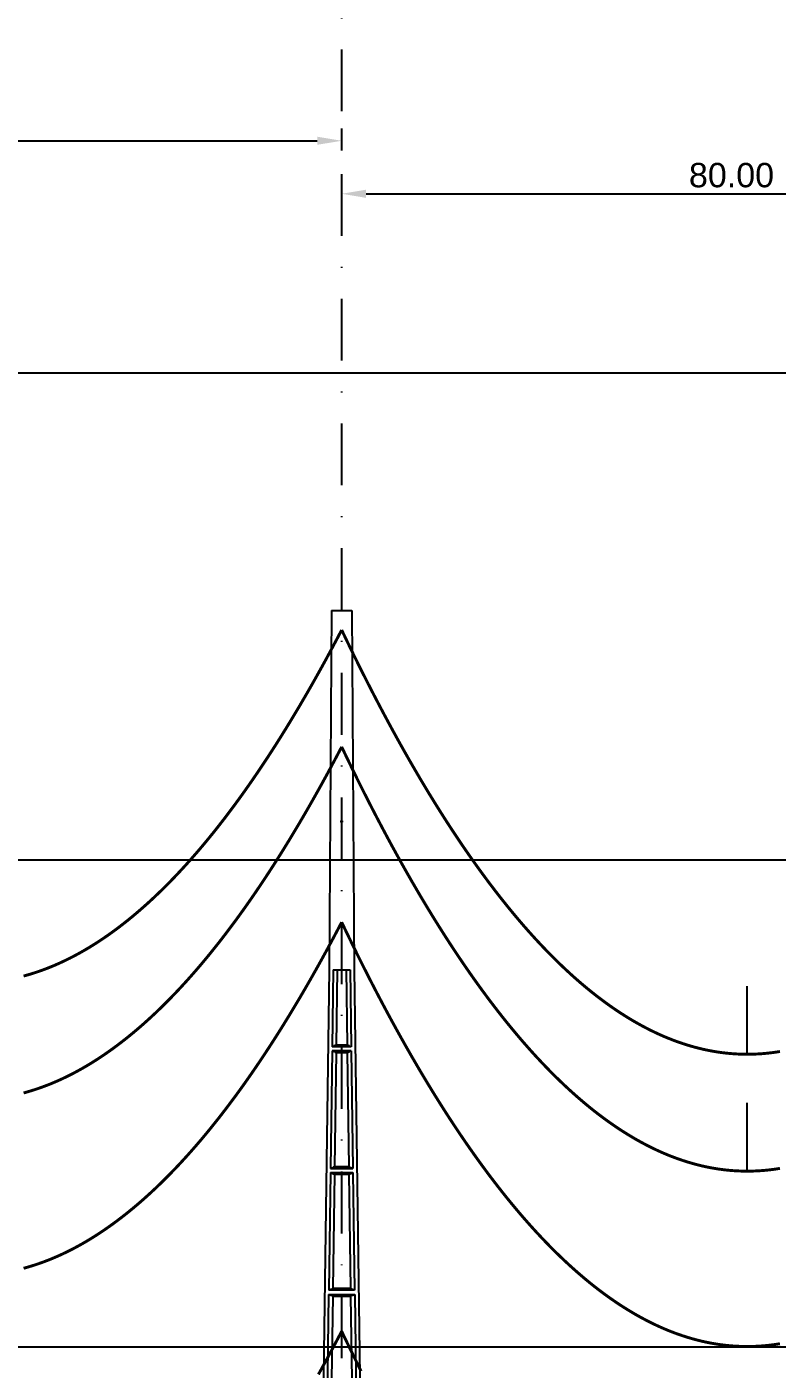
# Model space of a CAD drawing. Header units: metres. Extents: x -121 to 9872, y 3505 to 10721.
# Drawn here: x 1929.2 to 2006.2, y 9647.7 to 9785.5 of the extents above; entities that cross this region are included whole.
import ezdxf

# ---------------------------------------------------------------- set-up
doc = ezdxf.new("R2010")
doc.units = ezdxf.units.M
doc.header["$PDMODE"] = 2
doc.linetypes.add('DASHDOT', pattern=[25.4, 12.7, -6.35, 0, -6.35])
for name, color, linetype in [('CON-EOL- CA MAGNOLIA', 210, 'Continuous'), ('CON-EOL- FO', 101, 'Continuous'), ('CON-EOL- PROJEÇÃO', 22, 'Continuous'), ('cotas', 7, 'Continuous'), ('Grade', 9, 'Continuous'), ('Ind.Rot', 8, 'DASHDOT'), ('POSTE DT', 7, 'Continuous')]:
    doc.layers.add(name, color=color, linetype=linetype)
doc.styles.get("Standard").update_dxf_attribs({"font": 'arial.ttf'})
doc.dimstyles.new('ISO-25', dxfattribs={"dimtxt": 2.5, "dimasz": 2.5, "dimexe": 1.25, "dimexo": 0.625, "dimtad": 1, "dimzin": 1, "dimtxsty": 'Standard', "dimcen": 2.5, "dimaunit": 1, "dimadec": 3, "dimazin": 3, "dimtfac": 1, "dimtmove": 0, "dimatfit": 3, "dimfxlon": 1, "dimarcsym": 0})

# ---------------------------------------------------------------- blocks, each defined once
blk = doc.blocks.new('*U1')
at = {"layer": 'POSTE DT', "extrusion": (0, 1, 0)}
for p, q in [((-3.31, 378.23), (-4.05, 262)), ((-3.31, 378.23), (3.31, 378.23)), ((3.31, 378.23), (4.06, 262)), ((-4.05, 262), (-7.72, 0)), ((-4.05, 262), (-4.05, 262)), ((-2.73, 262), (-3.08, 237.05)), ((-2.73, 262), (2.75, 262)), ((-1.42, 262), (-1.77, 237.57)), ((1.43, 262), (1.77, 237.57)), ((2.75, 262), (3.1, 237.05)), ((4.06, 262), (7.72, 0)), ((-3.1, 235.74), (-3.63, 197.65)), ((3.11, 235.73), (-3.1, 235.74)), ((3.1, 237.05), (-3.08, 237.05)), ((-1.8, 235.21), (-2.32, 198.19)), ((1.8, 235.21), (2.32, 198.19)), ((3.11, 235.73), (3.65, 197.65)), ((-3.65, 196.34), (-4.19, 158.25)), ((-2.35, 195.8), (-2.87, 158.8)), ((2.35, 195.8), (2.87, 158.8)), ((3.66, 196.34), (4.2, 158.25)), ((-4.21, 156.94), (-4.74, 118.85)), ((-2.9, 156.39), (-3.42, 119.41)), ((2.91, 156.39), (3.42, 119.41)), ((4.21, 156.94), (4.75, 118.85)), ((-4.76, 117.54), (-5.29, 79.45)), ((4.77, 117.54), (-4.76, 117.54)), ((4.75, 118.85), (-4.74, 118.85)), ((4.77, 117.54), (5.3, 79.45)), ((-3.46, 116.98), (-3.97, 80.02)), ((3.46, 116.98), (3.98, 80.02)), ((5.3, 79.45), (-5.29, 79.45)), ((-5.31, 78.14), (-5.85, 40.06)), ((5.32, 78.14), (-5.31, 78.14)), ((-4.01, 77.57), (-4.53, 40.63)), ((4.01, 77.57), (4.53, 40.63)), ((5.32, 78.14), (5.85, 40.06)), ((5.85, 40.06), (-5.85, 40.06)), ((-5.86, 38.74), (-6.41, 0)), ((5.87, 38.74), (-5.86, 38.74)), ((-4.56, 38.17), (-5.1, 0)), ((4.56, 38.17), (5.1, 0)), ((5.87, 38.74), (6.41, 0)), ((-6.41, 0), (-7.72, 0)), ((-5.1, 0), (-6.41, 0)), ((5.1, 0), (-5.1, 0)), ((6.41, 0), (5.1, 0)), ((7.72, 0), (6.41, 0))]:
    blk.add_line(p, q, dxfattribs=at)
at = {"layer": 'POSTE DT', "ltscale": 3}
for points in [[(-3.65, 196.34), (3.66, 196.34)], [(-3.63, 197.65), (3.65, 197.65)], [(-4.21, 156.94), (4.21, 156.94)], [(4.2, 158.25), (-4.19, 158.25)]]:
    blk.add_lwpolyline(points, dxfattribs=at)
at = {"layer": 'POSTE DT'}
for points, knots in [([(0.25, 309.94), (0.25, 309.93), (0.25, 309.93), (0.25, 309.92), (0.25, 309.91), (0.25, 309.9), (0.25, 309.89), (0.24, 309.85), (0.22, 309.82), (0.19, 309.77), (0.16, 309.74), (0.11, 309.71), (0.08, 309.7), (0.01, 309.68), (-0.02, 309.68), (-0.08, 309.7), (-0.11, 309.71), (-0.16, 309.74), (-0.18, 309.76), (-0.21, 309.8), (-0.22, 309.82), (-0.24, 309.85), (-0.24, 309.87), (-0.25, 309.89), (-0.25, 309.9), (-0.25, 309.92), (-0.25, 309.92), (-0.25, 309.93), (-0.25, 309.94), (-0.25, 309.95), (-0.25, 309.95), (-0.25, 309.96), (-0.25, 309.97), (-0.24, 310), (-0.23, 310.02), (-0.21, 310.07), (-0.2, 310.09), (-0.15, 310.14), (-0.13, 310.15), (-0.07, 310.18), (-0.03, 310.19), (0.03, 310.19), (0.06, 310.18), (0.12, 310.16), (0.14, 310.14), (0.18, 310.11), (0.2, 310.09), (0.21, 310.06), (0.22, 310.05), (0.23, 310.04), (0.24, 310.01), (0.24, 309.99), (0.25, 309.97), (0.25, 309.96), (0.25, 309.95), (0.25, 309.94), (0.25, 309.94), (0.25, 309.94), (0.25, 309.94)], [-54.728303, -54.728303, -54.728303, -54.728303, -54.309038, -54.309038, -53.647169, -53.647169, -52.532885, -52.532885, -48.86224, -48.86224, -45.282765, -45.282765, -41.52867, -41.52867, -37.867486, -37.867486, -34.454589, -34.454589, -31.301423, -31.301423, -28.48103, -28.48103, -26.961755, -26.961755, -25.7544, -25.7544, -25.136228, -25.136228, -24.64409, -24.64409, -24.094201, -24.094201, -23.191199, -23.191199, -20.494482, -20.494482, -17.342863, -17.342863, -13.645538, -13.645538, -9.835989, -9.835989, -6.296781, -6.296781, -3.005029, -3.005029, 0, 0, 0, 1.527594, 1.527594, 3.697216, 3.697216, 4.489727, 4.489727, 5.01438, 5.01438, 5.095313, 5.095313, 5.095313, 5.095313]), ([(-3.1, 235.74), (-2.88, 235.65), (-2.67, 235.56), (-2.23, 235.39), (-2.02, 235.3), (-1.8, 235.21)], [0.055576, 0.055576, 0.055576, 0.055576, 56.767409, 56.767409, 113.50757, 113.50757, 113.50757, 113.50757]), ([(-1.77, 237.57), (-1.99, 237.49), (-2.21, 237.4), (-2.64, 237.22), (-2.86, 237.14), (-3.08, 237.05)], [0, 0, 0, 0, 56.660495, 56.660495, 113.412826, 113.412826, 113.412826, 113.412826]), ([(-1.8, 235.21), (-1.2, 235.21), (-0.6, 235.21), (0.6, 235.21), (1.2, 235.21), (1.8, 235.21)], [0, 0, 0, 0, 68.567797, 68.567797, 137.136247, 137.136247, 137.136247, 137.136247]), ([(1.77, 237.57), (1.18, 237.57), (0.59, 237.57), (-0.59, 237.57), (-1.18, 237.57), (-1.77, 237.57)], [0, 0, 0, 0, 67.306894, 67.306894, 134.614447, 134.614447, 134.614447, 134.614447]), ([(3.1, 237.05), (2.87, 237.14), (2.65, 237.23), (2.21, 237.4), (1.99, 237.49), (1.77, 237.57)], [0, 0, 0, 0, 56.738948, 56.738948, 113.38731, 113.38731, 113.38731, 113.38731]), ([(1.8, 235.21), (2.02, 235.3), (2.24, 235.38), (2.68, 235.56), (2.89, 235.65), (3.11, 235.73)], [0, 0, 0, 0, 56.845349, 56.845349, 113.599799, 113.599799, 113.599799, 113.599799]), ([(-3.65, 196.34), (-3.43, 196.25), (-3.22, 196.16), (-2.78, 195.98), (-2.57, 195.89), (-2.35, 195.8)], [0.054307, 0.054307, 0.054307, 0.054307, 63.527131, 63.527131, 127.063246, 127.063246, 127.063246, 127.063246]), ([(-2.32, 198.19), (-2.54, 198.1), (-2.76, 198.01), (-3.2, 197.83), (-3.41, 197.74), (-3.63, 197.65)], [0, 0, 0, 0, 63.412073, 63.412073, 126.777421, 126.777421, 126.777421, 126.777421]), ([(-2.35, 195.8), (-1.57, 195.8), (-0.78, 195.8), (0.79, 195.8), (1.57, 195.8), (2.35, 195.8)], [0, 0, 0, 0, 89.585713, 89.585713, 179.17191, 179.17191, 179.17191, 179.17191]), ([(2.32, 198.19), (1.55, 198.19), (0.77, 198.19), (-0.77, 198.19), (-1.55, 198.19), (-2.32, 198.19)], [0, 0, 0, 0, 88.31008, 88.31008, 176.620652, 176.620652, 176.620652, 176.620652]), ([(3.65, 197.65), (3.43, 197.74), (3.2, 197.83), (2.76, 198.01), (2.54, 198.1), (2.32, 198.19)], [0, 0, 0, 0, 63.488119, 63.488119, 126.880939, 126.880939, 126.880939, 126.880939]), ([(2.35, 195.8), (2.57, 195.89), (2.79, 195.98), (3.23, 196.16), (3.45, 196.25), (3.66, 196.34)], [0, 0, 0, 0, 63.60246, 63.60246, 127.109696, 127.109696, 127.109696, 127.109696]), ([(-4.21, 156.94), (-3.99, 156.85), (-3.77, 156.75), (-3.34, 156.57), (-3.12, 156.48), (-2.9, 156.39)], [0.053423, 0.053423, 0.053423, 0.053423, 70.429742, 70.429742, 140.90167, 140.90167, 140.90167, 140.90167]), ([(-2.87, 158.8), (-3.09, 158.71), (-3.31, 158.62), (-3.75, 158.43), (-3.97, 158.34), (-4.19, 158.25)], [0, 0, 0, 0, 70.301707, 70.301707, 140.590947, 140.590947, 140.590947, 140.590947]), ([(-2.9, 156.39), (-1.94, 156.39), (-0.97, 156.39), (0.97, 156.39), (1.94, 156.39), (2.91, 156.39)], [0, 0, 0, 0, 110.60219, 110.60219, 221.20473, 221.20473, 221.20473, 221.20473]), ([(2.87, 158.8), (1.92, 158.8), (0.96, 158.8), (-0.96, 158.8), (-1.91, 158.8), (-2.87, 158.8)], [0, 0, 0, 0, 109.314454, 109.314454, 218.629264, 218.629264, 218.629264, 218.629264]), ([(4.2, 158.25), (3.98, 158.34), (3.76, 158.44), (3.31, 158.62), (3.09, 158.71), (2.87, 158.8)], [0, 0, 0, 0, 70.379198, 70.379198, 140.659718, 140.659718, 140.659718, 140.659718]), ([(2.91, 156.39), (3.12, 156.48), (3.34, 156.57), (3.78, 156.75), (4, 156.85), (4.21, 156.94)], [0, 0, 0, 0, 70.506649, 70.506649, 140.914701, 140.914701, 140.914701, 140.914701]), ([(-4.76, 117.54), (-4.54, 117.45), (-4.32, 117.35), (-3.89, 117.17), (-3.67, 117.07), (-3.46, 116.98)], [0.052784, 0.052784, 0.052784, 0.052784, 77.438432, 77.438432, 154.950301, 154.950301, 154.950301, 154.950301]), ([(-3.42, 119.41), (-3.64, 119.32), (-3.86, 119.23), (-4.3, 119.04), (-4.52, 118.95), (-4.74, 118.85)], [0, 0, 0, 0, 77.299547, 77.299547, 154.618634, 154.618634, 154.618634, 154.618634]), ([(3.42, 119.41), (2.28, 119.41), (1.14, 119.41), (-1.14, 119.41), (-2.28, 119.41), (-3.42, 119.41)], [0, 0, 0, 0, 130.319901, 130.319901, 260.640046, 260.640046, 260.640046, 260.640046]), ([(4.75, 118.85), (4.53, 118.95), (4.31, 119.04), (3.87, 119.23), (3.64, 119.32), (3.42, 119.41)], [0, 0, 0, 0, 77.381597, 77.381597, 154.66183, 154.66183, 154.66183, 154.66183]), ([(3.46, 116.98), (3.68, 117.07), (3.89, 117.17), (4.33, 117.35), (4.55, 117.45), (4.77, 117.54)], [0, 0, 0, 0, 77.520013, 77.520013, 154.938747, 154.938747, 154.938747, 154.938747]), ([(-3.46, 116.98), (-2.3, 116.98), (-1.15, 116.98), (1.15, 116.98), (2.31, 116.98), (3.46, 116.98)], [0, 0, 0, 0, 131.617604, 131.617604, 263.235447, 263.235447, 263.235447, 263.235447]), ([(-3.97, 80.02), (-4.19, 79.93), (-4.41, 79.83), (-4.85, 79.64), (-5.07, 79.55), (-5.29, 79.45)], [0, 0, 0, 0, 84.379671, 84.379671, 168.809376, 168.809376, 168.809376, 168.809376]), ([(3.98, 80.02), (2.65, 80.02), (1.33, 80.02), (-1.32, 80.02), (-2.65, 80.02), (-3.97, 80.02)], [0, 0, 0, 0, 151.326157, 151.326157, 302.652465, 302.652465, 302.652465, 302.652465]), ([(5.3, 79.45), (5.08, 79.55), (4.86, 79.64), (4.42, 79.83), (4.2, 79.93), (3.98, 80.02)], [0, 0, 0, 0, 84.46863, 84.46863, 168.833721, 168.833721, 168.833721, 168.833721]), ([(-5.31, 78.14), (-5.09, 78.05), (-4.88, 77.95), (-4.44, 77.76), (-4.23, 77.67), (-4.01, 77.57)], [0.052308, 0.052308, 0.052308, 0.052308, 84.527725, 84.527725, 169.158824, 169.158824, 169.158824, 169.158824]), ([(-4.01, 77.57), (-2.67, 77.57), (-1.34, 77.57), (1.34, 77.57), (2.67, 77.57), (4.01, 77.57)], [0, 0, 0, 0, 152.632212, 152.632212, 305.264569, 305.264569, 305.264569, 305.264569]), ([(4.01, 77.57), (4.23, 77.67), (4.45, 77.76), (4.88, 77.95), (5.1, 78.05), (5.32, 78.14)], [0, 0, 0, 0, 84.616316, 84.616316, 169.129178, 169.129178, 169.129178, 169.129178]), ([(-4.53, 40.63), (-4.75, 40.53), (-4.97, 40.44), (-5.41, 40.25), (-5.63, 40.15), (-5.85, 40.06)], [0, 0, 0, 0, 91.523648, 91.523648, 183.126775, 183.126775, 183.126775, 183.126775]), ([(4.53, 40.63), (3.02, 40.63), (1.51, 40.63), (-1.51, 40.63), (-3.02, 40.63), (-4.53, 40.63)], [0, 0, 0, 0, 172.33304, 172.33304, 344.666151, 344.666151, 344.666151, 344.666151]), ([(5.85, 40.06), (5.63, 40.15), (5.41, 40.25), (4.97, 40.44), (4.75, 40.53), (4.53, 40.63)], [0, 0, 0, 0, 91.621326, 91.621326, 183.137324, 183.137324, 183.137324, 183.137324]), ([(-5.86, 38.74), (-5.65, 38.65), (-5.43, 38.55), (-5, 38.36), (-4.78, 38.26), (-4.56, 38.17)], [0.026524, 0.026524, 0.026524, 0.026524, 91.679563, 91.679563, 183.466041, 183.466041, 183.466041, 183.466041]), ([(-4.56, 38.17), (-3.04, 38.17), (-1.52, 38.17), (1.52, 38.17), (3.04, 38.17), (4.56, 38.17)], [0, 0, 0, 0, 173.646192, 173.646192, 347.292451, 347.292451, 347.292451, 347.292451]), ([(4.56, 38.17), (4.78, 38.26), (5, 38.36), (5.43, 38.55), (5.65, 38.65), (5.87, 38.74)], [0, 0, 0, 0, 91.776928, 91.776928, 183.448614, 183.448614, 183.448614, 183.448614])]:
    blk.add_open_spline(points, degree=3, knots=knots, dxfattribs=at)
blk = doc.blocks.new('*D66')
at = {"layer": 'cotas', "color": 0, "lineweight": -2, "transparency": 16777216}
for p, q in [((1881.51, 9772.82), (1881.51, 9775.07)), ((1961.51, 9772.82), (1961.51, 9775.07)), ((1884.01, 9773.82), (1959.01, 9773.82))]:
    blk.add_line(p, q, dxfattribs=at)
at = {"layer": 'cotas', "color": 0, "transparency": 16777216}
for points in [[(1884.01, 9774.24), (1884.01, 9773.41), (1881.51, 9773.82)], [(1959.01, 9774.24), (1959.01, 9773.41), (1961.51, 9773.82)]]:
    blk.add_solid(points, dxfattribs=at)
at = {"layer": 'Defpoints', "color": 0, "transparency": 16777216}
for p in [(1961.51, 9773.82), (1881.51, 9733.8), (1961.51, 9725.6)]:
    blk.add_point(p, dxfattribs=at)
at = {"layer": 'cotas', "color": 0, "transparency": 16777216, "insert": (1921.51, 9775.72), "char_height": 2.5, "attachment_point": 5}
blk.add_mtext('80.00', dxfattribs=at)
blk = doc.blocks.new('*D67')
at = {"layer": 'cotas', "color": 0, "lineweight": -2, "transparency": 16777216}
for p, q in [((1961.51, 9767.38), (1961.51, 9769.63)), ((2041.51, 9767.38), (2041.51, 9769.63)), ((1964.01, 9768.38), (2039.01, 9768.38))]:
    blk.add_line(p, q, dxfattribs=at)
at = {"layer": 'cotas', "color": 0, "transparency": 16777216}
for points in [[(1964.01, 9768.8), (1964.01, 9767.96), (1961.51, 9768.38)], [(2039.01, 9768.8), (2039.01, 9767.96), (2041.51, 9768.38)]]:
    blk.add_solid(points, dxfattribs=at)
at = {"layer": 'Defpoints', "color": 0, "transparency": 16777216}
for p in [(2041.51, 9768.38), (1961.51, 9725.6), (2041.51, 9719.09)]:
    blk.add_point(p, dxfattribs=at)
at = {"layer": 'cotas', "color": 0, "transparency": 16777216, "insert": (2001.51, 9770.28), "char_height": 2.5, "attachment_point": 5}
blk.add_mtext('80.00', dxfattribs=at)

msp = doc.modelspace()

# ---------------------------------------------------------------- linework, layer by layer
at = {"layer": 'CON-EOL- CA MAGNOLIA'}
for p, q in [((2003.122, 9680.043), (2003.122, 9687.043)), ((2003.122, 9668.043), (2003.122, 9675.043)), ((2003.122, 9668.043), (2003.122, 9675.043))]:
    msp.add_line(p, q, dxfattribs=at)
at = {"layer": 'CON-EOL- CA MAGNOLIA', "const_width": 0.3}
for points in [[(1928.872, 9688.072), (1929.27, 9688.182), (1929.668, 9688.3), (1930.066, 9688.426), (1930.464, 9688.561), (1930.862, 9688.703), (1931.26, 9688.853), (1931.658, 9689.011), (1932.056, 9689.177), (1932.454, 9689.351), (1932.852, 9689.533), (1933.25, 9689.723), (1933.648, 9689.92), (1934.046, 9690.126), (1934.444, 9690.34), (1934.842, 9690.561), (1935.24, 9690.791), (1935.638, 9691.028), (1936.036, 9691.274), (1936.434, 9691.527), (1936.832, 9691.789), (1937.23, 9692.058), (1937.628, 9692.335), (1938.026, 9692.621), (1938.424, 9692.914), (1938.822, 9693.215), (1939.22, 9693.524), (1939.618, 9693.842), (1940.016, 9694.167), (1940.414, 9694.5), (1940.812, 9694.841), (1941.21, 9695.19), (1941.609, 9695.547), (1942.007, 9695.912), (1942.405, 9696.285), (1942.803, 9696.665), (1943.201, 9697.054), (1943.599, 9697.451), (1943.997, 9697.856), (1944.395, 9698.269), (1944.793, 9698.69), (1945.191, 9699.119), (1945.589, 9699.555), (1945.987, 9700), (1946.385, 9700.453), (1946.783, 9700.914), (1947.181, 9701.382), (1947.579, 9701.859), (1947.977, 9702.344), (1948.375, 9702.837), (1948.773, 9703.337), (1949.171, 9703.846), (1949.569, 9704.363), (1949.967, 9704.888), (1950.365, 9705.421), (1950.763, 9705.961), (1951.161, 9706.51), (1951.559, 9707.067), (1951.957, 9707.632), (1952.355, 9708.205), (1952.753, 9708.786), (1953.151, 9709.374), (1953.549, 9709.971), (1953.947, 9710.576), (1954.345, 9711.189), (1954.743, 9711.81), (1955.141, 9712.439), (1955.539, 9713.077), (1955.937, 9713.722), (1956.335, 9714.375), (1956.733, 9715.036), (1957.131, 9715.706), (1957.529, 9716.383), (1957.927, 9717.068), (1958.325, 9717.762), (1958.723, 9718.463), (1959.121, 9719.173), (1959.519, 9719.89), (1959.917, 9720.616), (1960.315, 9721.35), (1960.713, 9722.092), (1961.111, 9722.842), (1961.509, 9723.6)], [(1961.509, 9723.6), (1961.907, 9722.768), (1962.305, 9721.944), (1962.703, 9721.128), (1963.101, 9720.32), (1963.499, 9719.52), (1963.897, 9718.728), (1964.295, 9717.945), (1964.693, 9717.169), (1965.091, 9716.402), (1965.489, 9715.643), (1965.887, 9714.892), (1966.285, 9714.148), (1966.683, 9713.413), (1967.081, 9712.686), (1967.479, 9711.968), (1967.877, 9711.257), (1968.275, 9710.554), (1968.673, 9709.859), (1969.071, 9709.173), (1969.469, 9708.494), (1969.867, 9707.823), (1970.265, 9707.161), (1970.663, 9706.506), (1971.061, 9705.86), (1971.459, 9705.222), (1971.857, 9704.591), (1972.255, 9703.969), (1972.653, 9703.355), (1973.051, 9702.748), (1973.449, 9702.15), (1973.847, 9701.56), (1974.245, 9700.978), (1974.643, 9700.404), (1975.041, 9699.838), (1975.439, 9699.28), (1975.837, 9698.73), (1976.235, 9698.188), (1976.633, 9697.654), (1977.031, 9697.128), (1977.429, 9696.61), (1977.827, 9696.1), (1978.225, 9695.598), (1978.623, 9695.104), (1979.021, 9694.618), (1979.419, 9694.14), (1979.817, 9693.67), (1980.215, 9693.208), (1980.613, 9692.754), (1981.011, 9692.308), (1981.409, 9691.87), (1981.808, 9691.44), (1982.206, 9691.018), (1982.604, 9690.603), (1983.002, 9690.198), (1983.4, 9689.799), (1983.798, 9689.409), (1984.196, 9689.027), (1984.594, 9688.653), (1984.992, 9688.287), (1985.39, 9687.928), (1985.788, 9687.578), (1986.186, 9687.236), (1986.584, 9686.902), (1986.982, 9686.575), (1987.38, 9686.257), (1987.778, 9685.947), (1988.176, 9685.644), (1988.574, 9685.35), (1988.972, 9685.063), (1989.37, 9684.785), (1989.768, 9684.514), (1990.166, 9684.251), (1990.564, 9683.997), (1990.962, 9683.75), (1991.36, 9683.511), (1991.758, 9683.28), (1992.156, 9683.058), (1992.554, 9682.843), (1992.952, 9682.636), (1993.35, 9682.437), (1993.748, 9682.246), (1994.146, 9682.062), (1994.544, 9681.887), (1994.942, 9681.72), (1995.34, 9681.561), (1995.738, 9681.409), (1996.136, 9681.266), (1996.534, 9681.131), (1996.932, 9681.003), (1997.33, 9680.884), (1997.728, 9680.772), (1998.126, 9680.668), (1998.524, 9680.573), (1998.922, 9680.485), (1999.32, 9680.405), (1999.718, 9680.333), (2000.116, 9680.269), (2000.514, 9680.213), (2000.912, 9680.165), (2001.31, 9680.125), (2001.708, 9680.093), (2002.106, 9680.069), (2002.504, 9680.052), (2002.902, 9680.044), (2003.3, 9680.044), (2003.698, 9680.051), (2004.096, 9680.067), (2004.494, 9680.09), (2004.892, 9680.121), (2005.29, 9680.161), (2005.688, 9680.208), (2006.086, 9680.263), (2006.484, 9680.326)], [(1928.872, 9676.072), (1929.27, 9676.182), (1929.668, 9676.3), (1930.066, 9676.426), (1930.464, 9676.561), (1930.862, 9676.703), (1931.26, 9676.853), (1931.658, 9677.011), (1932.056, 9677.177), (1932.454, 9677.351), (1932.852, 9677.533), (1933.25, 9677.722), (1933.648, 9677.92), (1934.046, 9678.126), (1934.444, 9678.34), (1934.842, 9678.561), (1935.24, 9678.791), (1935.638, 9679.028), (1936.036, 9679.274), (1936.434, 9679.527), (1936.832, 9679.789), (1937.23, 9680.058), (1937.628, 9680.335), (1938.026, 9680.621), (1938.424, 9680.914), (1938.822, 9681.215), (1939.22, 9681.524), (1939.618, 9681.842), (1940.016, 9682.167), (1940.414, 9682.5), (1940.812, 9682.841), (1941.21, 9683.19), (1941.609, 9683.547), (1942.007, 9683.912), (1942.405, 9684.285), (1942.803, 9684.666), (1943.201, 9685.054), (1943.599, 9685.451), (1943.997, 9685.856), (1944.395, 9686.269), (1944.793, 9686.69), (1945.191, 9687.119), (1945.589, 9687.555), (1945.987, 9688), (1946.385, 9688.453), (1946.783, 9688.914), (1947.181, 9689.382), (1947.579, 9689.859), (1947.977, 9690.344), (1948.375, 9690.837), (1948.773, 9691.337), (1949.171, 9691.846), (1949.569, 9692.363), (1949.967, 9692.888), (1950.365, 9693.42), (1950.763, 9693.961), (1951.161, 9694.51), (1951.559, 9695.067), (1951.957, 9695.632), (1952.355, 9696.205), (1952.753, 9696.785), (1953.151, 9697.374), (1953.549, 9697.971), (1953.947, 9698.576), (1954.345, 9699.189), (1954.743, 9699.81), (1955.141, 9700.439), (1955.539, 9701.077), (1955.937, 9701.722), (1956.335, 9702.375), (1956.733, 9703.036), (1957.131, 9703.705), (1957.529, 9704.383), (1957.927, 9705.068), (1958.325, 9705.762), (1958.723, 9706.463), (1959.121, 9707.173), (1959.519, 9707.891), (1959.917, 9708.616), (1960.315, 9709.35), (1960.713, 9710.092), (1961.111, 9710.842), (1961.509, 9711.6)], [(1928.872, 9676.072), (1929.27, 9676.182), (1929.668, 9676.3), (1930.066, 9676.426), (1930.464, 9676.561), (1930.862, 9676.703), (1931.26, 9676.853), (1931.658, 9677.011), (1932.056, 9677.177), (1932.454, 9677.351), (1932.852, 9677.533), (1933.25, 9677.722), (1933.648, 9677.92), (1934.046, 9678.126), (1934.444, 9678.34), (1934.842, 9678.561), (1935.24, 9678.791), (1935.638, 9679.028), (1936.036, 9679.274), (1936.434, 9679.527), (1936.832, 9679.789), (1937.23, 9680.058), (1937.628, 9680.335), (1938.026, 9680.621), (1938.424, 9680.914), (1938.822, 9681.215), (1939.22, 9681.524), (1939.618, 9681.842), (1940.016, 9682.167), (1940.414, 9682.5), (1940.812, 9682.841), (1941.21, 9683.19), (1941.609, 9683.547), (1942.007, 9683.912), (1942.405, 9684.285), (1942.803, 9684.665), (1943.201, 9685.054), (1943.599, 9685.451), (1943.997, 9685.856), (1944.395, 9686.269), (1944.793, 9686.69), (1945.191, 9687.119), (1945.589, 9687.555), (1945.987, 9688), (1946.385, 9688.453), (1946.783, 9688.914), (1947.181, 9689.382), (1947.579, 9689.859), (1947.977, 9690.344), (1948.375, 9690.837), (1948.773, 9691.337), (1949.171, 9691.846), (1949.569, 9692.363), (1949.967, 9692.888), (1950.365, 9693.421), (1950.763, 9693.961), (1951.161, 9694.51), (1951.559, 9695.067), (1951.957, 9695.632), (1952.355, 9696.205), (1952.753, 9696.785), (1953.151, 9697.374), (1953.549, 9697.971), (1953.947, 9698.576), (1954.345, 9699.189), (1954.743, 9699.81), (1955.141, 9700.439), (1955.539, 9701.077), (1955.937, 9701.722), (1956.335, 9702.375), (1956.733, 9703.036), (1957.131, 9703.705), (1957.529, 9704.383), (1957.927, 9705.068), (1958.325, 9705.762), (1958.723, 9706.463), (1959.121, 9707.173), (1959.519, 9707.89), (1959.917, 9708.616), (1960.315, 9709.35), (1960.713, 9710.092), (1961.111, 9710.842), (1961.509, 9711.6)], [(1961.509, 9711.6), (1961.907, 9710.768), (1962.305, 9709.944), (1962.703, 9709.128), (1963.101, 9708.32), (1963.499, 9707.52), (1963.897, 9706.729), (1964.295, 9705.945), (1964.693, 9705.169), (1965.091, 9704.402), (1965.489, 9703.643), (1965.887, 9702.892), (1966.285, 9702.148), (1966.683, 9701.413), (1967.081, 9700.686), (1967.479, 9699.967), (1967.877, 9699.257), (1968.275, 9698.554), (1968.673, 9697.859), (1969.071, 9697.172), (1969.469, 9696.494), (1969.867, 9695.823), (1970.265, 9695.161), (1970.663, 9694.506), (1971.061, 9693.86), (1971.459, 9693.222), (1971.857, 9692.591), (1972.255, 9691.969), (1972.653, 9691.355), (1973.051, 9690.748), (1973.449, 9690.15), (1973.847, 9689.56), (1974.245, 9688.978), (1974.643, 9688.404), (1975.041, 9687.838), (1975.439, 9687.28), (1975.837, 9686.73), (1976.235, 9686.188), (1976.633, 9685.654), (1977.031, 9685.128), (1977.429, 9684.61), (1977.827, 9684.1), (1978.225, 9683.598), (1978.623, 9683.104), (1979.021, 9682.618), (1979.419, 9682.14), (1979.817, 9681.67), (1980.215, 9681.208), (1980.613, 9680.754), (1981.011, 9680.308), (1981.409, 9679.87), (1981.808, 9679.44), (1982.206, 9679.018), (1982.604, 9678.604), (1983.002, 9678.197), (1983.4, 9677.799), (1983.798, 9677.409), (1984.196, 9677.027), (1984.594, 9676.653), (1984.992, 9676.287), (1985.39, 9675.929), (1985.788, 9675.578), (1986.186, 9675.236), (1986.584, 9674.902), (1986.982, 9674.575), (1987.38, 9674.257), (1987.778, 9673.947), (1988.176, 9673.644), (1988.574, 9673.35), (1988.972, 9673.063), (1989.37, 9672.785), (1989.768, 9672.514), (1990.166, 9672.251), (1990.564, 9671.997), (1990.962, 9671.75), (1991.36, 9671.511), (1991.758, 9671.28), (1992.156, 9671.057), (1992.554, 9670.843), (1992.952, 9670.636), (1993.35, 9670.437), (1993.748, 9670.246), (1994.146, 9670.062), (1994.544, 9669.887), (1994.942, 9669.72), (1995.34, 9669.561), (1995.738, 9669.409), (1996.136, 9669.266), (1996.534, 9669.131), (1996.932, 9669.003), (1997.33, 9668.884), (1997.728, 9668.772), (1998.126, 9668.668), (1998.524, 9668.573), (1998.922, 9668.485), (1999.32, 9668.405), (1999.718, 9668.333), (2000.116, 9668.269), (2000.514, 9668.213), (2000.912, 9668.165), (2001.31, 9668.125), (2001.708, 9668.093), (2002.106, 9668.069), (2002.504, 9668.052), (2002.902, 9668.044), (2003.3, 9668.044), (2003.698, 9668.051), (2004.096, 9668.067), (2004.494, 9668.09), (2004.892, 9668.121), (2005.29, 9668.161), (2005.688, 9668.208), (2006.086, 9668.263), (2006.484, 9668.326)], [(1961.509, 9711.6), (1961.907, 9710.768), (1962.305, 9709.944), (1962.703, 9709.128), (1963.101, 9708.32), (1963.499, 9707.52), (1963.897, 9706.728), (1964.295, 9705.945), (1964.693, 9705.169), (1965.091, 9704.402), (1965.489, 9703.643), (1965.887, 9702.892), (1966.285, 9702.148), (1966.683, 9701.413), (1967.081, 9700.686), (1967.479, 9699.968), (1967.877, 9699.257), (1968.275, 9698.554), (1968.673, 9697.859), (1969.071, 9697.173), (1969.469, 9696.494), (1969.867, 9695.823), (1970.265, 9695.161), (1970.663, 9694.506), (1971.061, 9693.86), (1971.459, 9693.222), (1971.857, 9692.591), (1972.255, 9691.969), (1972.653, 9691.355), (1973.051, 9690.748), (1973.449, 9690.15), (1973.847, 9689.56), (1974.245, 9688.978), (1974.643, 9688.404), (1975.041, 9687.838), (1975.439, 9687.28), (1975.837, 9686.73), (1976.235, 9686.188), (1976.633, 9685.654), (1977.031, 9685.128), (1977.429, 9684.61), (1977.827, 9684.1), (1978.225, 9683.598), (1978.623, 9683.104), (1979.021, 9682.618), (1979.419, 9682.14), (1979.817, 9681.67), (1980.215, 9681.208), (1980.613, 9680.754), (1981.011, 9680.308), (1981.409, 9679.87), (1981.808, 9679.44), (1982.206, 9679.018), (1982.604, 9678.603), (1983.002, 9678.198), (1983.4, 9677.799), (1983.798, 9677.409), (1984.196, 9677.027), (1984.594, 9676.653), (1984.992, 9676.287), (1985.39, 9675.929), (1985.788, 9675.578), (1986.186, 9675.236), (1986.584, 9674.902), (1986.982, 9674.575), (1987.38, 9674.257), (1987.778, 9673.947), (1988.176, 9673.644), (1988.574, 9673.35), (1988.972, 9673.063), (1989.37, 9672.785), (1989.768, 9672.514), (1990.166, 9672.251), (1990.564, 9671.997), (1990.962, 9671.75), (1991.36, 9671.511), (1991.758, 9671.28), (1992.156, 9671.058), (1992.554, 9670.843), (1992.952, 9670.636), (1993.35, 9670.437), (1993.748, 9670.246), (1994.146, 9670.062), (1994.544, 9669.887), (1994.942, 9669.72), (1995.34, 9669.561), (1995.738, 9669.409), (1996.136, 9669.266), (1996.534, 9669.131), (1996.932, 9669.003), (1997.33, 9668.884), (1997.728, 9668.772), (1998.126, 9668.668), (1998.524, 9668.573), (1998.922, 9668.485), (1999.32, 9668.405), (1999.718, 9668.333), (2000.116, 9668.269), (2000.514, 9668.213), (2000.912, 9668.165), (2001.31, 9668.125), (2001.708, 9668.093), (2002.106, 9668.069), (2002.504, 9668.053), (2002.902, 9668.044), (2003.3, 9668.044), (2003.698, 9668.051), (2004.096, 9668.067), (2004.494, 9668.09), (2004.892, 9668.121), (2005.29, 9668.161), (2005.688, 9668.208), (2006.086, 9668.263), (2006.484, 9668.326)]]:
    msp.add_lwpolyline(points, dxfattribs=at)
at = {"layer": 'CON-EOL- FO', "const_width": 0.3}
for points in [[(1928.872, 9658.072), (1929.27, 9658.182), (1929.668, 9658.3), (1930.066, 9658.426), (1930.464, 9658.561), (1930.862, 9658.703), (1931.26, 9658.853), (1931.658, 9659.011), (1932.056, 9659.177), (1932.454, 9659.351), (1932.852, 9659.533), (1933.25, 9659.722), (1933.648, 9659.92), (1934.046, 9660.126), (1934.444, 9660.34), (1934.842, 9660.561), (1935.24, 9660.791), (1935.638, 9661.028), (1936.036, 9661.274), (1936.434, 9661.527), (1936.832, 9661.789), (1937.23, 9662.058), (1937.628, 9662.335), (1938.026, 9662.621), (1938.424, 9662.914), (1938.822, 9663.215), (1939.22, 9663.524), (1939.618, 9663.842), (1940.016, 9664.167), (1940.414, 9664.5), (1940.812, 9664.841), (1941.21, 9665.19), (1941.609, 9665.547), (1942.007, 9665.912), (1942.405, 9666.285), (1942.803, 9666.666), (1943.201, 9667.054), (1943.599, 9667.451), (1943.997, 9667.856), (1944.395, 9668.269), (1944.793, 9668.69), (1945.191, 9669.119), (1945.589, 9669.555), (1945.987, 9670), (1946.385, 9670.453), (1946.783, 9670.914), (1947.181, 9671.382), (1947.579, 9671.859), (1947.977, 9672.344), (1948.375, 9672.837), (1948.773, 9673.337), (1949.171, 9673.846), (1949.569, 9674.363), (1949.967, 9674.888), (1950.365, 9675.42), (1950.763, 9675.961), (1951.161, 9676.51), (1951.559, 9677.067), (1951.957, 9677.632), (1952.355, 9678.205), (1952.753, 9678.785), (1953.151, 9679.374), (1953.549, 9679.971), (1953.947, 9680.576), (1954.345, 9681.189), (1954.743, 9681.81), (1955.141, 9682.439), (1955.539, 9683.077), (1955.937, 9683.722), (1956.335, 9684.375), (1956.733, 9685.036), (1957.131, 9685.705), (1957.529, 9686.383), (1957.927, 9687.068), (1958.325, 9687.762), (1958.723, 9688.463), (1959.121, 9689.173), (1959.519, 9689.891), (1959.917, 9690.616), (1960.315, 9691.35), (1960.713, 9692.092), (1961.111, 9692.842), (1961.509, 9693.6)], [(1928.872, 9658.072), (1929.27, 9658.182), (1929.668, 9658.3), (1930.066, 9658.426), (1930.464, 9658.561), (1930.862, 9658.703), (1931.26, 9658.853), (1931.658, 9659.011), (1932.056, 9659.177), (1932.454, 9659.351), (1932.852, 9659.533), (1933.25, 9659.722), (1933.648, 9659.92), (1934.046, 9660.126), (1934.444, 9660.34), (1934.842, 9660.561), (1935.24, 9660.791), (1935.638, 9661.028), (1936.036, 9661.274), (1936.434, 9661.527), (1936.832, 9661.789), (1937.23, 9662.058), (1937.628, 9662.335), (1938.026, 9662.621), (1938.424, 9662.914), (1938.822, 9663.215), (1939.22, 9663.524), (1939.618, 9663.842), (1940.016, 9664.167), (1940.414, 9664.5), (1940.812, 9664.841), (1941.21, 9665.19), (1941.609, 9665.547), (1942.007, 9665.912), (1942.405, 9666.285), (1942.803, 9666.665), (1943.201, 9667.054), (1943.599, 9667.451), (1943.997, 9667.856), (1944.395, 9668.269), (1944.793, 9668.69), (1945.191, 9669.119), (1945.589, 9669.555), (1945.987, 9670), (1946.385, 9670.453), (1946.783, 9670.914), (1947.181, 9671.382), (1947.579, 9671.859), (1947.977, 9672.344), (1948.375, 9672.837), (1948.773, 9673.337), (1949.171, 9673.846), (1949.569, 9674.363), (1949.967, 9674.888), (1950.365, 9675.421), (1950.763, 9675.961), (1951.161, 9676.51), (1951.559, 9677.067), (1951.957, 9677.632), (1952.355, 9678.205), (1952.753, 9678.785), (1953.151, 9679.374), (1953.549, 9679.971), (1953.947, 9680.576), (1954.345, 9681.189), (1954.743, 9681.81), (1955.141, 9682.439), (1955.539, 9683.077), (1955.937, 9683.722), (1956.335, 9684.375), (1956.733, 9685.036), (1957.131, 9685.705), (1957.529, 9686.383), (1957.927, 9687.068), (1958.325, 9687.762), (1958.723, 9688.463), (1959.121, 9689.173), (1959.519, 9689.89), (1959.917, 9690.616), (1960.315, 9691.35), (1960.713, 9692.092), (1961.111, 9692.842), (1961.509, 9693.6)], [(1961.509, 9693.6), (1961.907, 9692.768), (1962.305, 9691.944), (1962.703, 9691.128), (1963.101, 9690.32), (1963.499, 9689.52), (1963.897, 9688.729), (1964.295, 9687.945), (1964.693, 9687.169), (1965.091, 9686.402), (1965.489, 9685.643), (1965.887, 9684.892), (1966.285, 9684.148), (1966.683, 9683.413), (1967.081, 9682.686), (1967.479, 9681.967), (1967.877, 9681.257), (1968.275, 9680.554), (1968.673, 9679.859), (1969.071, 9679.172), (1969.469, 9678.494), (1969.867, 9677.823), (1970.265, 9677.161), (1970.663, 9676.506), (1971.061, 9675.86), (1971.459, 9675.222), (1971.857, 9674.591), (1972.255, 9673.969), (1972.653, 9673.355), (1973.051, 9672.748), (1973.449, 9672.15), (1973.847, 9671.56), (1974.245, 9670.978), (1974.643, 9670.404), (1975.041, 9669.838), (1975.439, 9669.28), (1975.837, 9668.73), (1976.235, 9668.188), (1976.633, 9667.654), (1977.031, 9667.128), (1977.429, 9666.61), (1977.827, 9666.1), (1978.225, 9665.598), (1978.623, 9665.104), (1979.021, 9664.618), (1979.419, 9664.14), (1979.817, 9663.67), (1980.215, 9663.208), (1980.613, 9662.754), (1981.011, 9662.308), (1981.409, 9661.87), (1981.808, 9661.44), (1982.206, 9661.018), (1982.604, 9660.604), (1983.002, 9660.197), (1983.4, 9659.799), (1983.798, 9659.409), (1984.196, 9659.027), (1984.594, 9658.653), (1984.992, 9658.287), (1985.39, 9657.929), (1985.788, 9657.578), (1986.186, 9657.236), (1986.584, 9656.902), (1986.982, 9656.575), (1987.38, 9656.257), (1987.778, 9655.947), (1988.176, 9655.644), (1988.574, 9655.35), (1988.972, 9655.063), (1989.37, 9654.785), (1989.768, 9654.514), (1990.166, 9654.251), (1990.564, 9653.997), (1990.962, 9653.75), (1991.36, 9653.511), (1991.758, 9653.28), (1992.156, 9653.057), (1992.554, 9652.843), (1992.952, 9652.636), (1993.35, 9652.437), (1993.748, 9652.246), (1994.146, 9652.062), (1994.544, 9651.887), (1994.942, 9651.72), (1995.34, 9651.561), (1995.738, 9651.409), (1996.136, 9651.266), (1996.534, 9651.131), (1996.932, 9651.003), (1997.33, 9650.884), (1997.728, 9650.772), (1998.126, 9650.668), (1998.524, 9650.573), (1998.922, 9650.485), (1999.32, 9650.405), (1999.718, 9650.333), (2000.116, 9650.269), (2000.514, 9650.213), (2000.912, 9650.165), (2001.31, 9650.125), (2001.708, 9650.093), (2002.106, 9650.069), (2002.504, 9650.052), (2002.902, 9650.044), (2003.3, 9650.044), (2003.698, 9650.051), (2004.096, 9650.067), (2004.494, 9650.09), (2004.892, 9650.121), (2005.29, 9650.161), (2005.688, 9650.208), (2006.086, 9650.263), (2006.484, 9650.326)], [(1961.509, 9693.6), (1961.907, 9692.768), (1962.305, 9691.944), (1962.703, 9691.128), (1963.101, 9690.32), (1963.499, 9689.52), (1963.897, 9688.728), (1964.295, 9687.945), (1964.693, 9687.17), (1965.091, 9686.402), (1965.489, 9685.643), (1965.887, 9684.892), (1966.285, 9684.148), (1966.683, 9683.413), (1967.081, 9682.686), (1967.479, 9681.968), (1967.877, 9681.257), (1968.275, 9680.554), (1968.673, 9679.859), (1969.071, 9679.173), (1969.469, 9678.494), (1969.867, 9677.823), (1970.265, 9677.161), (1970.663, 9676.506), (1971.061, 9675.86), (1971.459, 9675.222), (1971.857, 9674.591), (1972.255, 9673.969), (1972.653, 9673.355), (1973.051, 9672.748), (1973.449, 9672.15), (1973.847, 9671.56), (1974.245, 9670.978), (1974.643, 9670.404), (1975.041, 9669.838), (1975.439, 9669.28), (1975.837, 9668.73), (1976.235, 9668.188), (1976.633, 9667.654), (1977.031, 9667.128), (1977.429, 9666.61), (1977.827, 9666.1), (1978.225, 9665.598), (1978.623, 9665.104), (1979.021, 9664.618), (1979.419, 9664.14), (1979.817, 9663.67), (1980.215, 9663.208), (1980.613, 9662.754), (1981.011, 9662.308), (1981.409, 9661.87), (1981.808, 9661.44), (1982.206, 9661.018), (1982.604, 9660.603), (1983.002, 9660.198), (1983.4, 9659.799), (1983.798, 9659.409), (1984.196, 9659.027), (1984.594, 9658.653), (1984.992, 9658.287), (1985.39, 9657.928), (1985.788, 9657.578), (1986.186, 9657.236), (1986.584, 9656.902), (1986.982, 9656.575), (1987.38, 9656.257), (1987.778, 9655.947), (1988.176, 9655.644), (1988.574, 9655.35), (1988.972, 9655.063), (1989.37, 9654.785), (1989.768, 9654.514), (1990.166, 9654.251), (1990.564, 9653.997), (1990.962, 9653.75), (1991.36, 9653.511), (1991.758, 9653.28), (1992.156, 9653.058), (1992.554, 9652.843), (1992.952, 9652.636), (1993.35, 9652.437), (1993.748, 9652.246), (1994.146, 9652.062), (1994.544, 9651.887), (1994.942, 9651.72), (1995.34, 9651.561), (1995.738, 9651.409), (1996.136, 9651.266), (1996.534, 9651.131), (1996.932, 9651.003), (1997.33, 9650.884), (1997.728, 9650.772), (1998.126, 9650.668), (1998.524, 9650.573), (1998.922, 9650.485), (1999.32, 9650.405), (1999.718, 9650.333), (2000.116, 9650.269), (2000.514, 9650.213), (2000.912, 9650.165), (2001.31, 9650.125), (2001.708, 9650.093), (2002.106, 9650.069), (2002.504, 9650.053), (2002.902, 9650.044), (2003.3, 9650.044), (2003.698, 9650.051), (2004.096, 9650.067), (2004.494, 9650.09), (2004.892, 9650.121), (2005.29, 9650.161), (2005.688, 9650.208), (2006.086, 9650.263), (2006.484, 9650.326)]]:
    msp.add_lwpolyline(points, dxfattribs=at)
at = {"layer": 'CON-EOL- PROJEÇÃO', "const_width": 0.3}
for points in [[(1959.121, 9647.173), (1959.519, 9647.89), (1959.917, 9648.616), (1960.315, 9649.35), (1960.713, 9650.092), (1961.111, 9650.842), (1961.509, 9651.6)], [(1961.509, 9651.6), (1961.907, 9650.768), (1962.305, 9649.944), (1962.703, 9649.128), (1963.101, 9648.32), (1963.499, 9647.52)]]:
    msp.add_lwpolyline(points, dxfattribs=at)
at = {"layer": 'Grade'}
for points in [[(0, 9750), (9859.453, 9750)], [(0, 9700), (9859.453, 9700)], [(0, 9650), (9859.453, 9650)]]:
    msp.add_lwpolyline(points, dxfattribs=at)
at = {"layer": 'Ind.Rot', "linetype": 'DASHDOT', "ltscale": 0.5}
msp.add_lwpolyline([(1961.509, 10500), (1961.509, 8300)], dxfattribs=at)

# ---------------------------------------------------------------- block references
at = {"layer": 'POSTE DT', "xscale": 0.3172702451939489, "yscale": 0.3172702451939489, "zscale": 0.3172702451939489}
msp.add_blockref('*U1', (1961.509, 9605.6), dxfattribs=at)

# ---------------------------------------------------------------- dimensions: what is measured, and where the dimension line sits
at = {"layer": 'cotas'}
for base, p1, p2, picture, middle in [((1961.509, 9773.822), (1881.509, 9733.8), (1961.509, 9725.6), '*D66', (1921.509, 9775.723)), ((2041.509, 9768.38), (1961.509, 9725.6), (2041.509, 9719.09), '*D67', (2001.509, 9770.282))]:
    dim = msp.add_linear_dim(base=base, p1=p1, p2=p2, dimstyle='ISO-25', dxfattribs=at)
    dim.commit()
    dim.dimension.update_dxf_attribs({"geometry": picture, "text_midpoint": middle})

doc.saveas('drawing.dxf')
